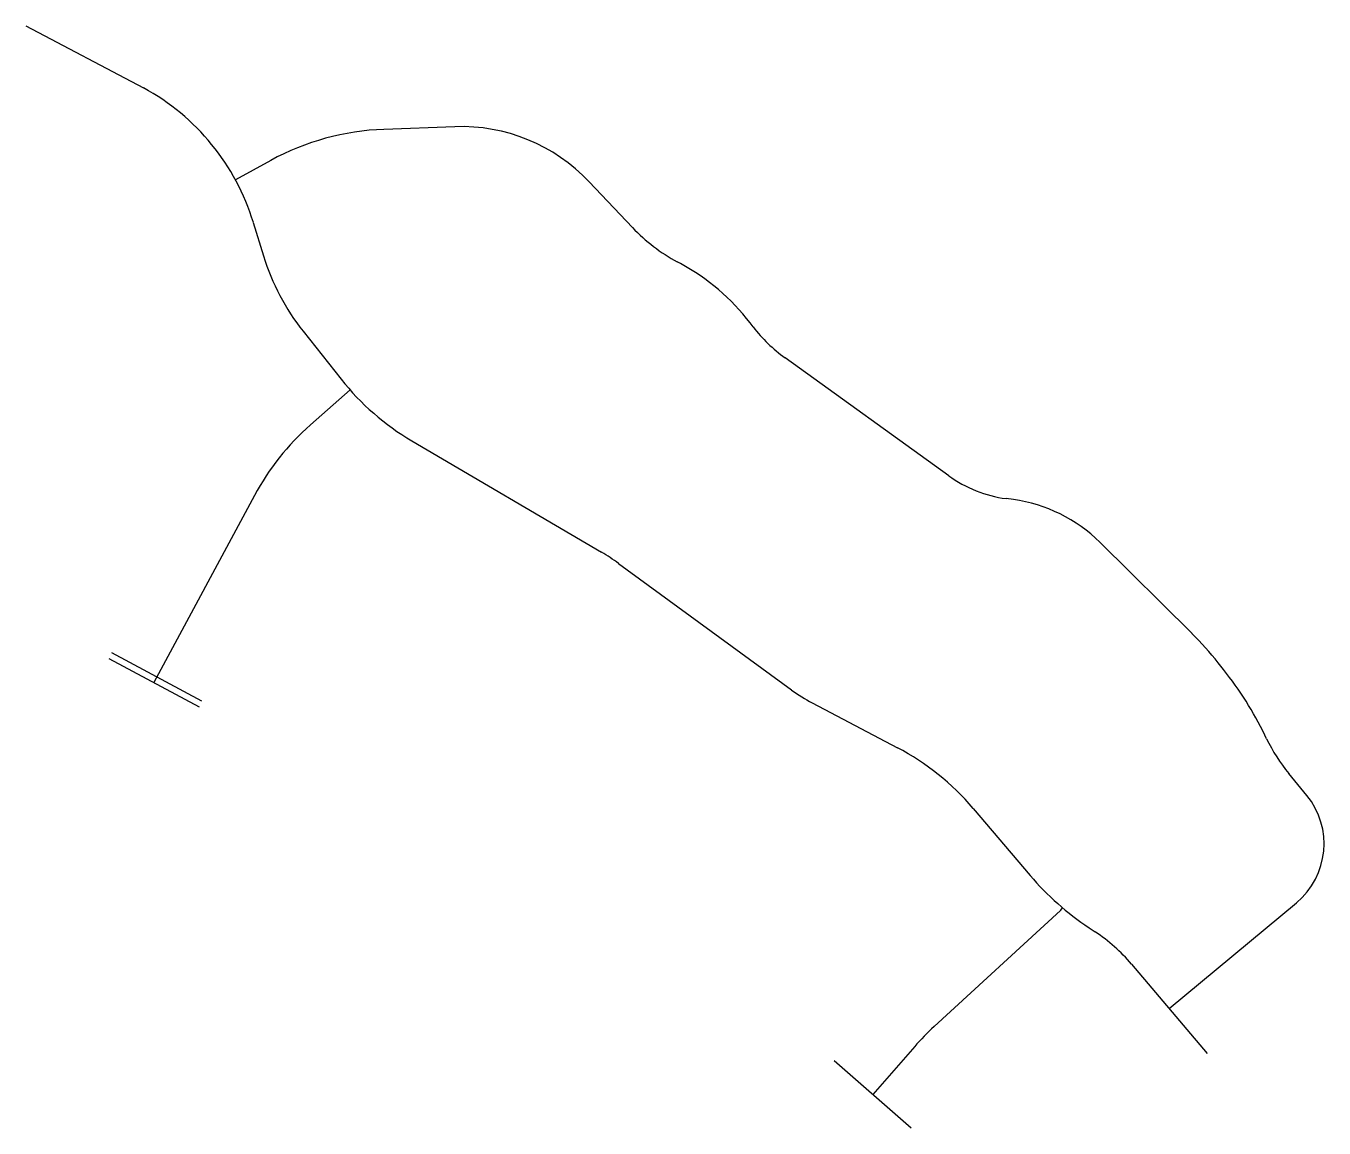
# Model space of a CAD drawing. Extents: x 480761 to 481015, y 339382 to 339598.
import ezdxf

# ---------------------------------------------------------------- set-up
doc = ezdxf.new("R2010")
doc.units = 0
doc.layers.add('JPP_Centreline', color=10, linetype='CONTINUOUS')
doc.layers.add('JPP_Dims', color=1, linetype='CONTINUOUS', plot=False)

msp = doc.modelspace()

# ---------------------------------------------------------------- linework, layer by layer
at = {"layer": 'JPP_Centreline'}
for p, q in [((480761.34, 339597.64), (480784.34, 339585.52)), ((480845.27, 339577.92), (480831.39, 339577.41)), ((480809.25, 339571.34), (480802.32, 339567.56)), ((480880.06, 339558.19), (480871.58, 339567.15)), ((480805.84, 339559.18), (480807.84, 339552.65)), ((480889.45, 339551.13), (480888.82, 339551.47)), ((480903.66, 339538.75), (480903.06, 339539.53)), ((480815.59, 339537.89), (480823.02, 339528.51)), ((480941.94, 339509.62), (480909.9, 339532.7)), ((480836.89, 339516.44), (480873.98, 339494.64)), ((480954.6, 339504.94), (480953.18, 339505.14)), ((480989.56, 339478.73), (480971.53, 339496.6)), ((480877.32, 339492.45), (480911.2, 339467.69)), ((480777.59, 339473.88), (480795.21, 339464.41)), ((480795.78, 339465.48), (480778.16, 339474.94)), ((480995.75, 339471.67), (480994.68, 339473.01)), ((480915.24, 339465.17), (480931.91, 339456.39)), ((481004.16, 339458.15), (481003.82, 339458.84)), ((481012, 339447.07), (481008.5, 339451.35)), ((480946.73, 339444.51), (480957.87, 339431.39)), ((480963.9, 339424.63), (480964.24, 339425.03)), ((480985.08, 339405.37), (481009.98, 339426.03)), ((480969.4, 339421.16), (480970.59, 339420.37)), ((480977.72, 339414.04), (480992.55, 339396.57))]:
    msp.add_line(p, q, dxfattribs=at)
for points in [[(480824.77, 339526.42), (480817, 339519.56, 0.088601), (480806.08, 339505.77), (480786.4, 339469.14)], [(480963.82, 339424.54), (480939.08, 339401.83, 0.027201), (480935.28, 339397.94), (480927.06, 339388.55)]]:
    msp.add_lwpolyline(points, format="xyb", dxfattribs=at)
for centre, radius, start, end in [((480762.82, 339546), 45, 17.0304, 61.4198), ((480833.2, 339527.44), 50, 92.0733, 118.6165), ((480846.52, 339543.44), 34.5, 43.4196, 92.0765), ((480905.48, 339582.25), 35, 223.4196, 241.5686), ((480850.87, 339565.82), 45, 197.0304, 218.3768), ((480868.98, 339513.31), 43, 37.5729, 61.5686), ((480927.44, 339557.05), 30, 217.5729, 234.2313), ((480862.22, 339559.55), 50, 218.3768, 239.5598), ((480956.56, 339529.91), 25, 234.2313, 262.2432), ((480950.59, 339475.46), 29.75, 45.2584, 82.2432), ((480853.72, 339460.16), 40, 53.838, 59.5598), ((480943.8, 339432.56), 65, 38.4835, 45.2584), ((480941.74, 339428.73), 69, 25.8733, 38.4835), ((480930.38, 339493.92), 32.5, 233.838, 242.2329), ((481035.2, 339473.21), 34.5, 205.8734, 219.3009), ((480908.62, 339412.15), 50, 40.3415, 62.2329), ((481000.4, 339437.57), 15, 309.6904, 39.3009), ((480999.79, 339467), 55, 220.3415, 236.4543), ((480963.14, 339425.27), 1, 312.549, 319.7371), ((480951.8, 339392.03), 34, 40.3415, 56.4543)]:
    msp.add_arc(centre, radius, start, end, dxfattribs=at)
at = {"layer": 'JPP_Dims'}
msp.add_line((480934.58, 339381.96), (480919.53, 339395.14), dxfattribs=at)

doc.saveas('drawing.dxf')
